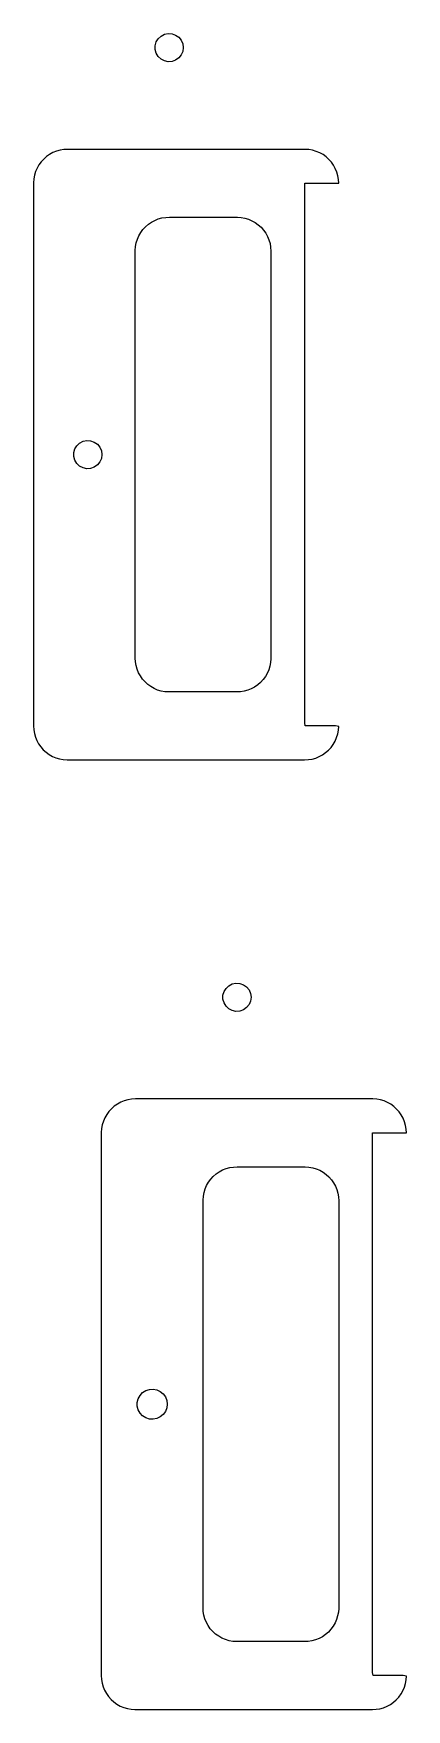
# Model space of a CAD drawing. Header units: millimetres. Extents: x 3.6 to 95.4, y -173.7 to -129.2.
# Drawn here: x 3.6 to 13.5, y -173.7 to -129.23 of the extents above; entities that cross this region are included whole.
import ezdxf

# ---------------------------------------------------------------- set-up
doc = ezdxf.new("R2010")
doc.units = ezdxf.units.MM

msp = doc.modelspace()

# ---------------------------------------------------------------- linework, layer by layer
for points in [[(7.574, -129.6), (7.561, -129.701), (7.52, -129.795), (7.456, -129.874), (7.372, -129.932), (7.276, -129.967), (7.174, -129.974), (7.075, -129.953), (6.984, -129.906), (6.91, -129.836), (6.857, -129.749), (6.829, -129.651), (6.829, -129.549), (6.857, -129.451), (6.91, -129.364), (6.984, -129.294), (7.075, -129.247), (7.174, -129.226), (7.276, -129.233), (7.372, -129.268), (7.456, -129.326), (7.52, -129.405), (7.561, -129.499), (7.574, -129.6)], [(3.6, -146.7), (3.6, -146.8), (3.6, -146.9), (3.6, -147), (3.6, -147.1), (3.6, -147.201), (3.6, -147.301), (3.6, -147.401), (3.6, -147.501), (3.6, -147.601), (3.606, -147.701), (3.622, -147.8), (3.65, -147.896), (3.688, -147.988), (3.736, -148.076), (3.794, -148.158), (3.86, -148.233), (3.934, -148.3), (4.015, -148.358), (4.103, -148.408), (4.195, -148.447), (4.291, -148.475), (4.389, -148.493), (4.489, -148.5), (4.589, -148.5), (4.689, -148.5), (4.789, -148.5), (4.889, -148.5), (4.989, -148.5), (5.09, -148.5), (5.19, -148.5), (5.29, -148.5), (5.39, -148.5), (5.49, -148.5), (5.59, -148.5), (5.69, -148.5), (5.79, -148.5), (5.89, -148.5), (5.991, -148.5), (6.091, -148.5), (6.191, -148.5), (6.291, -148.5), (6.391, -148.5), (6.491, -148.5), (6.591, -148.5), (6.691, -148.5), (6.791, -148.5), (6.892, -148.5), (6.992, -148.5), (7.092, -148.5), (7.192, -148.5), (7.292, -148.5), (7.392, -148.5), (7.492, -148.5), (7.592, -148.5), (7.692, -148.5), (7.793, -148.5), (7.893, -148.5), (7.993, -148.5), (8.093, -148.5), (8.193, -148.5), (8.293, -148.5), (8.393, -148.5), (8.493, -148.5), (8.593, -148.5), (8.694, -148.5), (8.794, -148.5), (8.894, -148.5), (8.994, -148.5), (9.094, -148.5), (9.194, -148.5), (9.294, -148.5), (9.394, -148.5), (9.494, -148.5), (9.595, -148.5), (9.695, -148.5), (9.795, -148.5), (9.895, -148.5), (9.995, -148.5), (10.095, -148.5), (10.195, -148.5), (10.295, -148.5), (10.396, -148.5), (10.496, -148.5), (10.596, -148.5), (10.696, -148.5), (10.796, -148.5), (10.896, -148.495), (10.995, -148.479), (11.091, -148.452), (11.184, -148.414), (11.272, -148.366), (11.354, -148.309), (11.429, -148.244), (11.497, -148.17), (11.556, -148.089), (11.605, -148.002), (11.645, -147.91), (11.674, -147.814), (11.692, -147.716), (11.7, -147.616), (11.616, -147.6), (11.516, -147.6), (11.416, -147.6), (11.316, -147.6), (11.216, -147.6), (11.116, -147.6), (11.015, -147.6), (10.915, -147.6), (10.815, -147.6), (10.8, -147.515), (10.8, -147.415), (10.8, -147.315), (10.8, -147.215), (10.8, -147.115), (10.8, -147.015), (10.8, -146.914), (10.8, -146.814), (10.8, -146.714), (10.8, -146.614), (10.8, -146.514), (10.8, -146.414), (10.8, -146.314), (10.8, -146.214), (10.8, -146.113), (10.8, -146.013), (10.8, -145.913), (10.8, -145.813), (10.8, -145.713), (10.8, -145.613), (10.8, -145.513), (10.8, -145.413), (10.8, -145.313), (10.8, -145.212), (10.8, -145.112), (10.8, -145.012), (10.8, -144.912), (10.8, -144.812), (10.8, -144.712), (10.8, -144.612), (10.8, -144.512), (10.8, -144.412), (10.8, -144.311), (10.8, -144.211), (10.8, -144.111), (10.8, -144.011), (10.8, -143.911), (10.8, -143.811), (10.8, -143.711), (10.8, -143.611), (10.8, -143.511), (10.8, -143.41), (10.8, -143.31), (10.8, -143.21), (10.8, -143.11), (10.8, -143.01), (10.8, -142.91), (10.8, -142.81), (10.8, -142.71), (10.8, -142.61), (10.8, -142.509), (10.8, -142.409), (10.8, -142.309), (10.8, -142.209), (10.8, -142.109), (10.8, -142.009), (10.8, -141.909), (10.8, -141.809), (10.8, -141.709), (10.8, -141.608), (10.8, -141.508), (10.8, -141.408), (10.8, -141.308), (10.8, -141.208), (10.8, -141.108), (10.8, -141.008), (10.8, -140.908), (10.8, -140.808), (10.8, -140.707), (10.8, -140.607), (10.8, -140.507), (10.8, -140.407), (10.8, -140.307), (10.8, -140.207), (10.8, -140.107), (10.8, -140.007), (10.8, -139.907), (10.8, -139.806), (10.8, -139.706), (10.8, -139.606), (10.8, -139.506), (10.8, -139.406), (10.8, -139.306), (10.8, -139.206), (10.8, -139.106), (10.8, -139.006), (10.8, -138.905), (10.8, -138.805), (10.8, -138.705), (10.8, -138.605), (10.8, -138.505), (10.8, -138.405), (10.8, -138.305), (10.8, -138.205), (10.8, -138.104), (10.8, -138.004), (10.8, -137.904), (10.8, -137.804), (10.8, -137.704), (10.8, -137.604), (10.8, -137.504), (10.8, -137.404), (10.8, -137.304), (10.8, -137.203), (10.8, -137.103), (10.8, -137.003), (10.8, -136.903), (10.8, -136.803), (10.8, -136.703), (10.8, -136.603), (10.8, -136.503), (10.8, -136.403), (10.8, -136.302), (10.8, -136.202), (10.8, -136.102), (10.8, -136.002), (10.8, -135.902), (10.8, -135.802), (10.8, -135.702), (10.8, -135.602), (10.8, -135.502), (10.8, -135.401), (10.8, -135.301), (10.8, -135.201), (10.8, -135.101), (10.8, -135.001), (10.8, -134.901), (10.8, -134.801), (10.8, -134.701), (10.8, -134.601), (10.8, -134.5), (10.8, -134.4), (10.8, -134.3), (10.8, -134.2), (10.8, -134.1), (10.8, -134), (10.8, -133.9), (10.8, -133.8), (10.8, -133.7), (10.8, -133.599), (10.8, -133.499), (10.8, -133.399), (10.8, -133.299), (10.801, -133.2), (10.901, -133.2), (11.001, -133.2), (11.101, -133.2), (11.201, -133.2), (11.302, -133.2), (11.402, -133.2), (11.502, -133.2), (11.602, -133.2), (11.7, -133.198), (11.694, -133.098), (11.677, -132.999), (11.65, -132.903), (11.611, -132.811), (11.563, -132.723), (11.506, -132.641), (11.439, -132.566), (11.365, -132.499), (11.284, -132.441), (11.196, -132.392), (11.104, -132.353), (11.008, -132.324), (10.91, -132.307), (10.81, -132.3), (10.71, -132.3), (10.61, -132.3), (10.51, -132.3), (10.41, -132.3), (10.31, -132.3), (10.209, -132.3), (10.109, -132.3), (10.009, -132.3), (9.909, -132.3), (9.809, -132.3), (9.709, -132.3), (9.609, -132.3), (9.509, -132.3), (9.409, -132.3), (9.308, -132.3), (9.208, -132.3), (9.108, -132.3), (9.008, -132.3), (8.908, -132.3), (8.808, -132.3), (8.708, -132.3), (8.608, -132.3), (8.508, -132.3), (8.407, -132.3), (8.307, -132.3), (8.207, -132.3), (8.107, -132.3), (8.007, -132.3), (7.907, -132.3), (7.807, -132.3), (7.707, -132.3), (7.607, -132.3), (7.506, -132.3), (7.406, -132.3), (7.306, -132.3), (7.206, -132.3), (7.106, -132.3), (7.006, -132.3), (6.906, -132.3), (6.806, -132.3), (6.706, -132.3), (6.605, -132.3), (6.505, -132.3), (6.405, -132.3), (6.305, -132.3), (6.205, -132.3), (6.105, -132.3), (6.005, -132.3), (5.905, -132.3), (5.804, -132.3), (5.704, -132.3), (5.604, -132.3), (5.504, -132.3), (5.404, -132.3), (5.304, -132.3), (5.204, -132.3), (5.104, -132.3), (5.004, -132.3), (4.903, -132.3), (4.803, -132.3), (4.703, -132.3), (4.603, -132.3), (4.503, -132.3), (4.403, -132.305), (4.304, -132.322), (4.208, -132.349), (4.115, -132.386), (4.027, -132.434), (3.945, -132.491), (3.87, -132.557), (3.803, -132.631), (3.744, -132.712), (3.694, -132.799), (3.655, -132.891), (3.626, -132.987), (3.607, -133.085), (3.6, -133.185), (3.6, -133.285), (3.6, -133.385), (3.6, -133.485), (3.6, -133.585), (3.6, -133.685), (3.6, -133.785), (3.6, -133.886), (3.6, -133.986), (3.6, -134.086), (3.6, -134.186), (3.6, -134.286), (3.6, -134.386), (3.6, -134.486), (3.6, -134.586), (3.6, -134.687), (3.6, -134.787), (3.6, -134.887), (3.6, -134.987), (3.6, -135.087), (3.6, -135.187), (3.6, -135.287), (3.6, -135.387), (3.6, -135.487), (3.6, -135.588), (3.6, -135.688), (3.6, -135.788), (3.6, -135.888), (3.6, -135.988), (3.6, -136.088), (3.6, -136.188), (3.6, -136.288), (3.6, -136.388), (3.6, -136.489), (3.6, -136.589), (3.6, -136.689), (3.6, -136.789), (3.6, -136.889), (3.6, -136.989), (3.6, -137.089), (3.6, -137.189), (3.6, -137.289), (3.6, -137.39), (3.6, -137.49), (3.6, -137.59), (3.6, -137.69), (3.6, -137.79), (3.6, -137.89), (3.6, -137.99), (3.6, -138.09), (3.6, -138.19), (3.6, -138.291), (3.6, -138.391), (3.6, -138.491), (3.6, -138.591), (3.6, -138.691), (3.6, -138.791), (3.6, -138.891), (3.6, -138.991), (3.6, -139.091), (3.6, -139.192), (3.6, -139.292), (3.6, -139.392), (3.6, -139.492), (3.6, -139.592), (3.6, -139.692), (3.6, -139.792), (3.6, -139.892), (3.6, -139.992), (3.6, -140.093), (3.6, -140.193), (3.6, -140.293), (3.6, -140.393), (3.6, -140.493), (3.6, -140.593), (3.6, -140.693), (3.6, -140.793), (3.6, -140.893), (3.6, -140.994), (3.6, -141.094), (3.6, -141.194), (3.6, -141.294), (3.6, -141.394), (3.6, -141.494), (3.6, -141.594), (3.6, -141.694), (3.6, -141.794), (3.6, -141.895), (3.6, -141.995), (3.6, -142.095), (3.6, -142.195), (3.6, -142.295), (3.6, -142.395), (3.6, -142.495), (3.6, -142.595), (3.6, -142.696), (3.6, -142.796), (3.6, -142.896), (3.6, -142.996), (3.6, -143.096), (3.6, -143.196), (3.6, -143.296), (3.6, -143.396), (3.6, -143.496), (3.6, -143.597), (3.6, -143.697), (3.6, -143.797), (3.6, -143.897), (3.6, -143.997), (3.6, -144.097), (3.6, -144.197), (3.6, -144.297), (3.6, -144.397), (3.6, -144.498), (3.6, -144.598), (3.6, -144.698), (3.6, -144.798), (3.6, -144.898), (3.6, -144.998), (3.6, -145.098), (3.6, -145.198), (3.6, -145.298), (3.6, -145.399), (3.6, -145.499), (3.6, -145.599), (3.6, -145.699), (3.6, -145.799), (3.6, -145.899), (3.6, -145.999), (3.6, -146.099), (3.6, -146.199), (3.6, -146.3), (3.6, -146.4), (3.6, -146.5), (3.6, -146.6), (3.6, -146.7)], [(6.3, -145.8), (6.3, -145.7), (6.3, -145.6), (6.3, -145.499), (6.3, -145.399), (6.3, -145.299), (6.3, -145.199), (6.3, -145.099), (6.3, -144.999), (6.3, -144.898), (6.3, -144.798), (6.3, -144.698), (6.3, -144.598), (6.3, -144.498), (6.3, -144.398), (6.3, -144.297), (6.3, -144.197), (6.3, -144.097), (6.3, -143.997), (6.3, -143.897), (6.3, -143.796), (6.3, -143.696), (6.3, -143.596), (6.3, -143.496), (6.3, -143.396), (6.3, -143.296), (6.3, -143.195), (6.3, -143.095), (6.3, -142.995), (6.3, -142.895), (6.3, -142.795), (6.3, -142.694), (6.3, -142.594), (6.3, -142.494), (6.3, -142.394), (6.3, -142.294), (6.3, -142.194), (6.3, -142.093), (6.3, -141.993), (6.3, -141.893), (6.3, -141.793), (6.3, -141.693), (6.3, -141.593), (6.3, -141.492), (6.3, -141.392), (6.3, -141.292), (6.3, -141.192), (6.3, -141.092), (6.3, -140.991), (6.3, -140.891), (6.3, -140.791), (6.3, -140.691), (6.3, -140.591), (6.3, -140.491), (6.3, -140.39), (6.3, -140.29), (6.3, -140.19), (6.3, -140.09), (6.3, -139.99), (6.3, -139.889), (6.3, -139.789), (6.3, -139.689), (6.3, -139.589), (6.3, -139.489), (6.3, -139.389), (6.3, -139.288), (6.3, -139.188), (6.3, -139.088), (6.3, -138.988), (6.3, -138.888), (6.3, -138.788), (6.3, -138.687), (6.3, -138.587), (6.3, -138.487), (6.3, -138.387), (6.3, -138.287), (6.3, -138.186), (6.3, -138.086), (6.3, -137.986), (6.3, -137.886), (6.3, -137.786), (6.3, -137.686), (6.3, -137.585), (6.3, -137.485), (6.3, -137.385), (6.3, -137.285), (6.3, -137.185), (6.3, -137.085), (6.3, -136.984), (6.3, -136.884), (6.3, -136.784), (6.3, -136.684), (6.3, -136.584), (6.3, -136.483), (6.3, -136.383), (6.3, -136.283), (6.3, -136.183), (6.3, -136.083), (6.3, -135.983), (6.3, -135.882), (6.3, -135.782), (6.3, -135.682), (6.3, -135.582), (6.3, -135.482), (6.3, -135.381), (6.3, -135.281), (6.3, -135.181), (6.3, -135.081), (6.3, -134.981), (6.308, -134.881), (6.327, -134.783), (6.356, -134.687), (6.396, -134.595), (6.446, -134.508), (6.505, -134.428), (6.573, -134.354), (6.649, -134.288), (6.731, -134.232), (6.82, -134.184), (6.913, -134.147), (7.009, -134.12), (7.108, -134.105), (7.208, -134.1), (7.308, -134.1), (7.408, -134.1), (7.509, -134.1), (7.609, -134.1), (7.709, -134.1), (7.809, -134.1), (7.909, -134.1), (8.009, -134.1), (8.11, -134.1), (8.21, -134.1), (8.31, -134.1), (8.41, -134.1), (8.51, -134.1), (8.611, -134.1), (8.711, -134.1), (8.811, -134.1), (8.911, -134.1), (9.011, -134.1), (9.111, -134.107), (9.21, -134.125), (9.306, -134.153), (9.398, -134.193), (9.485, -134.242), (9.566, -134.3), (9.64, -134.368), (9.707, -134.443), (9.764, -134.525), (9.812, -134.612), (9.85, -134.705), (9.878, -134.801), (9.894, -134.9), (9.9, -135), (9.9, -135.1), (9.9, -135.2), (9.9, -135.301), (9.9, -135.401), (9.9, -135.501), (9.9, -135.601), (9.9, -135.701), (9.9, -135.801), (9.9, -135.902), (9.9, -136.002), (9.9, -136.102), (9.9, -136.202), (9.9, -136.302), (9.9, -136.402), (9.9, -136.503), (9.9, -136.603), (9.9, -136.703), (9.9, -136.803), (9.9, -136.903), (9.9, -137.004), (9.9, -137.104), (9.9, -137.204), (9.9, -137.304), (9.9, -137.404), (9.9, -137.504), (9.9, -137.605), (9.9, -137.705), (9.9, -137.805), (9.9, -137.905), (9.9, -138.005), (9.9, -138.106), (9.9, -138.206), (9.9, -138.306), (9.9, -138.406), (9.9, -138.506), (9.9, -138.606), (9.9, -138.707), (9.9, -138.807), (9.9, -138.907), (9.9, -139.007), (9.9, -139.107), (9.9, -139.207), (9.9, -139.308), (9.9, -139.408), (9.9, -139.508), (9.9, -139.608), (9.9, -139.708), (9.9, -139.809), (9.9, -139.909), (9.9, -140.009), (9.9, -140.109), (9.9, -140.209), (9.9, -140.309), (9.9, -140.41), (9.9, -140.51), (9.9, -140.61), (9.9, -140.71), (9.9, -140.81), (9.9, -140.911), (9.9, -141.011), (9.9, -141.111), (9.9, -141.211), (9.9, -141.311), (9.9, -141.411), (9.9, -141.512), (9.9, -141.612), (9.9, -141.712), (9.9, -141.812), (9.9, -141.912), (9.9, -142.012), (9.9, -142.113), (9.9, -142.213), (9.9, -142.313), (9.9, -142.413), (9.9, -142.513), (9.9, -142.614), (9.9, -142.714), (9.9, -142.814), (9.9, -142.914), (9.9, -143.014), (9.9, -143.114), (9.9, -143.215), (9.9, -143.315), (9.9, -143.415), (9.9, -143.515), (9.9, -143.615), (9.9, -143.715), (9.9, -143.816), (9.9, -143.916), (9.9, -144.016), (9.9, -144.116), (9.9, -144.216), (9.9, -144.317), (9.9, -144.417), (9.9, -144.517), (9.9, -144.617), (9.9, -144.717), (9.9, -144.817), (9.9, -144.918), (9.9, -145.018), (9.9, -145.118), (9.9, -145.218), (9.9, -145.318), (9.9, -145.419), (9.9, -145.519), (9.9, -145.619), (9.9, -145.719), (9.9, -145.819), (9.892, -145.919), (9.873, -146.017), (9.844, -146.113), (9.804, -146.205), (9.754, -146.292), (9.695, -146.372), (9.627, -146.446), (9.551, -146.512), (9.469, -146.568), (9.38, -146.616), (9.287, -146.653), (9.191, -146.68), (9.092, -146.695), (8.992, -146.7), (8.892, -146.7), (8.792, -146.7), (8.691, -146.7), (8.591, -146.7), (8.491, -146.7), (8.391, -146.7), (8.291, -146.7), (8.191, -146.7), (8.09, -146.7), (7.99, -146.7), (7.89, -146.7), (7.79, -146.7), (7.69, -146.7), (7.589, -146.7), (7.489, -146.7), (7.389, -146.7), (7.289, -146.7), (7.189, -146.7), (7.089, -146.693), (6.99, -146.675), (6.894, -146.647), (6.802, -146.607), (6.715, -146.558), (6.634, -146.5), (6.56, -146.432), (6.493, -146.357), (6.436, -146.275), (6.388, -146.188), (6.35, -146.095), (6.322, -145.999), (6.306, -145.9), (6.3, -145.8)], [(5.414, -140.4), (5.401, -140.501), (5.36, -140.595), (5.296, -140.674), (5.212, -140.732), (5.116, -140.767), (5.014, -140.774), (4.915, -140.753), (4.824, -140.706), (4.75, -140.636), (4.697, -140.549), (4.669, -140.451), (4.669, -140.349), (4.697, -140.251), (4.75, -140.164), (4.824, -140.094), (4.915, -140.047), (5.014, -140.026), (5.116, -140.033), (5.212, -140.068), (5.296, -140.126), (5.36, -140.205), (5.401, -140.299), (5.414, -140.4)], [(9.374, -154.8), (9.361, -154.901), (9.32, -154.995), (9.256, -155.074), (9.172, -155.132), (9.076, -155.167), (8.974, -155.174), (8.875, -155.153), (8.784, -155.106), (8.71, -155.036), (8.657, -154.949), (8.629, -154.851), (8.629, -154.749), (8.657, -154.651), (8.71, -154.564), (8.784, -154.494), (8.875, -154.447), (8.974, -154.426), (9.076, -154.433), (9.172, -154.468), (9.256, -154.526), (9.32, -154.605), (9.361, -154.699), (9.374, -154.8)], [(5.4, -171.9), (5.4, -172), (5.4, -172.1), (5.4, -172.2), (5.4, -172.3), (5.4, -172.401), (5.4, -172.501), (5.4, -172.601), (5.4, -172.701), (5.4, -172.801), (5.406, -172.901), (5.422, -173), (5.45, -173.096), (5.488, -173.188), (5.536, -173.276), (5.594, -173.358), (5.66, -173.433), (5.734, -173.5), (5.815, -173.558), (5.903, -173.608), (5.995, -173.647), (6.091, -173.675), (6.189, -173.693), (6.289, -173.7), (6.389, -173.7), (6.489, -173.7), (6.589, -173.7), (6.689, -173.7), (6.789, -173.7), (6.89, -173.7), (6.99, -173.7), (7.09, -173.7), (7.19, -173.7), (7.29, -173.7), (7.39, -173.7), (7.49, -173.7), (7.59, -173.7), (7.69, -173.7), (7.791, -173.7), (7.891, -173.7), (7.991, -173.7), (8.091, -173.7), (8.191, -173.7), (8.291, -173.7), (8.391, -173.7), (8.491, -173.7), (8.591, -173.7), (8.692, -173.7), (8.792, -173.7), (8.892, -173.7), (8.992, -173.7), (9.092, -173.7), (9.192, -173.7), (9.292, -173.7), (9.392, -173.7), (9.492, -173.7), (9.593, -173.7), (9.693, -173.7), (9.793, -173.7), (9.893, -173.7), (9.993, -173.7), (10.093, -173.7), (10.193, -173.7), (10.293, -173.7), (10.393, -173.7), (10.494, -173.7), (10.594, -173.7), (10.694, -173.7), (10.794, -173.7), (10.894, -173.7), (10.994, -173.7), (11.094, -173.7), (11.194, -173.7), (11.294, -173.7), (11.395, -173.7), (11.495, -173.7), (11.595, -173.7), (11.695, -173.7), (11.795, -173.7), (11.895, -173.7), (11.995, -173.7), (12.095, -173.7), (12.196, -173.7), (12.296, -173.7), (12.396, -173.7), (12.496, -173.7), (12.596, -173.7), (12.696, -173.695), (12.795, -173.679), (12.891, -173.652), (12.984, -173.614), (13.072, -173.566), (13.154, -173.509), (13.229, -173.444), (13.297, -173.37), (13.356, -173.289), (13.405, -173.202), (13.445, -173.11), (13.474, -173.014), (13.492, -172.916), (13.5, -172.816), (13.416, -172.8), (13.316, -172.8), (13.216, -172.8), (13.116, -172.8), (13.016, -172.8), (12.916, -172.8), (12.815, -172.8), (12.715, -172.8), (12.615, -172.8), (12.6, -172.715), (12.6, -172.615), (12.6, -172.515), (12.6, -172.415), (12.6, -172.315), (12.6, -172.215), (12.6, -172.114), (12.6, -172.014), (12.6, -171.914), (12.6, -171.814), (12.6, -171.714), (12.6, -171.614), (12.6, -171.514), (12.6, -171.414), (12.6, -171.313), (12.6, -171.213), (12.6, -171.113), (12.6, -171.013), (12.6, -170.913), (12.6, -170.813), (12.6, -170.713), (12.6, -170.613), (12.6, -170.513), (12.6, -170.412), (12.6, -170.312), (12.6, -170.212), (12.6, -170.112), (12.6, -170.012), (12.6, -169.912), (12.6, -169.812), (12.6, -169.712), (12.6, -169.612), (12.6, -169.511), (12.6, -169.411), (12.6, -169.311), (12.6, -169.211), (12.6, -169.111), (12.6, -169.011), (12.6, -168.911), (12.6, -168.811), (12.6, -168.711), (12.6, -168.61), (12.6, -168.51), (12.6, -168.41), (12.6, -168.31), (12.6, -168.21), (12.6, -168.11), (12.6, -168.01), (12.6, -167.91), (12.6, -167.81), (12.6, -167.709), (12.6, -167.609), (12.6, -167.509), (12.6, -167.409), (12.6, -167.309), (12.6, -167.209), (12.6, -167.109), (12.6, -167.009), (12.6, -166.909), (12.6, -166.808), (12.6, -166.708), (12.6, -166.608), (12.6, -166.508), (12.6, -166.408), (12.6, -166.308), (12.6, -166.208), (12.6, -166.108), (12.6, -166.008), (12.6, -165.907), (12.6, -165.807), (12.6, -165.707), (12.6, -165.607), (12.6, -165.507), (12.6, -165.407), (12.6, -165.307), (12.6, -165.207), (12.6, -165.107), (12.6, -165.006), (12.6, -164.906), (12.6, -164.806), (12.6, -164.706), (12.6, -164.606), (12.6, -164.506), (12.6, -164.406), (12.6, -164.306), (12.6, -164.206), (12.6, -164.105), (12.6, -164.005), (12.6, -163.905), (12.6, -163.805), (12.6, -163.705), (12.6, -163.605), (12.6, -163.505), (12.6, -163.405), (12.6, -163.304), (12.6, -163.204), (12.6, -163.104), (12.6, -163.004), (12.6, -162.904), (12.6, -162.804), (12.6, -162.704), (12.6, -162.604), (12.6, -162.504), (12.6, -162.403), (12.6, -162.303), (12.6, -162.203), (12.6, -162.103), (12.6, -162.003), (12.6, -161.903), (12.6, -161.803), (12.6, -161.703), (12.6, -161.603), (12.6, -161.502), (12.6, -161.402), (12.6, -161.302), (12.6, -161.202), (12.6, -161.102), (12.6, -161.002), (12.6, -160.902), (12.6, -160.802), (12.6, -160.702), (12.6, -160.601), (12.6, -160.501), (12.6, -160.401), (12.6, -160.301), (12.6, -160.201), (12.6, -160.101), (12.6, -160.001), (12.6, -159.901), (12.6, -159.801), (12.6, -159.7), (12.6, -159.6), (12.6, -159.5), (12.6, -159.4), (12.6, -159.3), (12.6, -159.2), (12.6, -159.1), (12.6, -159), (12.6, -158.9), (12.6, -158.799), (12.6, -158.699), (12.6, -158.599), (12.6, -158.499), (12.601, -158.4), (12.701, -158.4), (12.801, -158.4), (12.901, -158.4), (13.001, -158.4), (13.102, -158.4), (13.202, -158.4), (13.302, -158.4), (13.402, -158.4), (13.5, -158.398), (13.494, -158.298), (13.477, -158.199), (13.45, -158.103), (13.411, -158.011), (13.363, -157.923), (13.306, -157.841), (13.239, -157.766), (13.165, -157.699), (13.084, -157.641), (12.996, -157.592), (12.904, -157.553), (12.808, -157.524), (12.71, -157.507), (12.61, -157.5), (12.51, -157.5), (12.41, -157.5), (12.31, -157.5), (12.21, -157.5), (12.11, -157.5), (12.009, -157.5), (11.909, -157.5), (11.809, -157.5), (11.709, -157.5), (11.609, -157.5), (11.509, -157.5), (11.409, -157.5), (11.309, -157.5), (11.209, -157.5), (11.108, -157.5), (11.008, -157.5), (10.908, -157.5), (10.808, -157.5), (10.708, -157.5), (10.608, -157.5), (10.508, -157.5), (10.408, -157.5), (10.308, -157.5), (10.207, -157.5), (10.107, -157.5), (10.007, -157.5), (9.907, -157.5), (9.807, -157.5), (9.707, -157.5), (9.607, -157.5), (9.507, -157.5), (9.407, -157.5), (9.306, -157.5), (9.206, -157.5), (9.106, -157.5), (9.006, -157.5), (8.906, -157.5), (8.806, -157.5), (8.706, -157.5), (8.606, -157.5), (8.506, -157.5), (8.405, -157.5), (8.305, -157.5), (8.205, -157.5), (8.105, -157.5), (8.005, -157.5), (7.905, -157.5), (7.805, -157.5), (7.705, -157.5), (7.604, -157.5), (7.504, -157.5), (7.404, -157.5), (7.304, -157.5), (7.204, -157.5), (7.104, -157.5), (7.004, -157.5), (6.904, -157.5), (6.804, -157.5), (6.703, -157.5), (6.603, -157.5), (6.503, -157.5), (6.403, -157.5), (6.303, -157.5), (6.203, -157.505), (6.104, -157.522), (6.008, -157.549), (5.915, -157.586), (5.827, -157.634), (5.745, -157.691), (5.67, -157.757), (5.603, -157.831), (5.544, -157.912), (5.494, -157.999), (5.455, -158.091), (5.426, -158.187), (5.407, -158.285), (5.4, -158.385), (5.4, -158.485), (5.4, -158.585), (5.4, -158.685), (5.4, -158.785), (5.4, -158.885), (5.4, -158.985), (5.4, -159.086), (5.4, -159.186), (5.4, -159.286), (5.4, -159.386), (5.4, -159.486), (5.4, -159.586), (5.4, -159.686), (5.4, -159.786), (5.4, -159.887), (5.4, -159.987), (5.4, -160.087), (5.4, -160.187), (5.4, -160.287), (5.4, -160.387), (5.4, -160.487), (5.4, -160.587), (5.4, -160.687), (5.4, -160.788), (5.4, -160.888), (5.4, -160.988), (5.4, -161.088), (5.4, -161.188), (5.4, -161.288), (5.4, -161.388), (5.4, -161.488), (5.4, -161.588), (5.4, -161.689), (5.4, -161.789), (5.4, -161.889), (5.4, -161.989), (5.4, -162.089), (5.4, -162.189), (5.4, -162.289), (5.4, -162.389), (5.4, -162.489), (5.4, -162.59), (5.4, -162.69), (5.4, -162.79), (5.4, -162.89), (5.4, -162.99), (5.4, -163.09), (5.4, -163.19), (5.4, -163.29), (5.4, -163.39), (5.4, -163.491), (5.4, -163.591), (5.4, -163.691), (5.4, -163.791), (5.4, -163.891), (5.4, -163.991), (5.4, -164.091), (5.4, -164.191), (5.4, -164.291), (5.4, -164.392), (5.4, -164.492), (5.4, -164.592), (5.4, -164.692), (5.4, -164.792), (5.4, -164.892), (5.4, -164.992), (5.4, -165.092), (5.4, -165.192), (5.4, -165.293), (5.4, -165.393), (5.4, -165.493), (5.4, -165.593), (5.4, -165.693), (5.4, -165.793), (5.4, -165.893), (5.4, -165.993), (5.4, -166.093), (5.4, -166.194), (5.4, -166.294), (5.4, -166.394), (5.4, -166.494), (5.4, -166.594), (5.4, -166.694), (5.4, -166.794), (5.4, -166.894), (5.4, -166.994), (5.4, -167.095), (5.4, -167.195), (5.4, -167.295), (5.4, -167.395), (5.4, -167.495), (5.4, -167.595), (5.4, -167.695), (5.4, -167.795), (5.4, -167.896), (5.4, -167.996), (5.4, -168.096), (5.4, -168.196), (5.4, -168.296), (5.4, -168.396), (5.4, -168.496), (5.4, -168.596), (5.4, -168.696), (5.4, -168.797), (5.4, -168.897), (5.4, -168.997), (5.4, -169.097), (5.4, -169.197), (5.4, -169.297), (5.4, -169.397), (5.4, -169.497), (5.4, -169.597), (5.4, -169.698), (5.4, -169.798), (5.4, -169.898), (5.4, -169.998), (5.4, -170.098), (5.4, -170.198), (5.4, -170.298), (5.4, -170.398), (5.4, -170.498), (5.4, -170.599), (5.4, -170.699), (5.4, -170.799), (5.4, -170.899), (5.4, -170.999), (5.4, -171.099), (5.4, -171.199), (5.4, -171.299), (5.4, -171.399), (5.4, -171.5), (5.4, -171.6), (5.4, -171.7), (5.4, -171.8), (5.4, -171.9)], [(8.1, -171), (8.1, -170.9), (8.1, -170.8), (8.1, -170.699), (8.1, -170.599), (8.1, -170.499), (8.1, -170.399), (8.1, -170.299), (8.1, -170.199), (8.1, -170.098), (8.1, -169.998), (8.1, -169.898), (8.1, -169.798), (8.1, -169.698), (8.1, -169.598), (8.1, -169.497), (8.1, -169.397), (8.1, -169.297), (8.1, -169.197), (8.1, -169.097), (8.1, -168.996), (8.1, -168.896), (8.1, -168.796), (8.1, -168.696), (8.1, -168.596), (8.1, -168.496), (8.1, -168.395), (8.1, -168.295), (8.1, -168.195), (8.1, -168.095), (8.1, -167.995), (8.1, -167.894), (8.1, -167.794), (8.1, -167.694), (8.1, -167.594), (8.1, -167.494), (8.1, -167.394), (8.1, -167.293), (8.1, -167.193), (8.1, -167.093), (8.1, -166.993), (8.1, -166.893), (8.1, -166.793), (8.1, -166.692), (8.1, -166.592), (8.1, -166.492), (8.1, -166.392), (8.1, -166.292), (8.1, -166.191), (8.1, -166.091), (8.1, -165.991), (8.1, -165.891), (8.1, -165.791), (8.1, -165.691), (8.1, -165.59), (8.1, -165.49), (8.1, -165.39), (8.1, -165.29), (8.1, -165.19), (8.1, -165.089), (8.1, -164.989), (8.1, -164.889), (8.1, -164.789), (8.1, -164.689), (8.1, -164.589), (8.1, -164.488), (8.1, -164.388), (8.1, -164.288), (8.1, -164.188), (8.1, -164.088), (8.1, -163.988), (8.1, -163.887), (8.1, -163.787), (8.1, -163.687), (8.1, -163.587), (8.1, -163.487), (8.1, -163.386), (8.1, -163.286), (8.1, -163.186), (8.1, -163.086), (8.1, -162.986), (8.1, -162.886), (8.1, -162.785), (8.1, -162.685), (8.1, -162.585), (8.1, -162.485), (8.1, -162.385), (8.1, -162.285), (8.1, -162.184), (8.1, -162.084), (8.1, -161.984), (8.1, -161.884), (8.1, -161.784), (8.1, -161.683), (8.1, -161.583), (8.1, -161.483), (8.1, -161.383), (8.1, -161.283), (8.1, -161.183), (8.1, -161.082), (8.1, -160.982), (8.1, -160.882), (8.1, -160.782), (8.1, -160.682), (8.1, -160.581), (8.1, -160.481), (8.1, -160.381), (8.1, -160.281), (8.1, -160.181), (8.108, -160.081), (8.127, -159.983), (8.156, -159.887), (8.196, -159.795), (8.246, -159.708), (8.305, -159.628), (8.373, -159.554), (8.449, -159.488), (8.531, -159.432), (8.62, -159.384), (8.713, -159.347), (8.809, -159.32), (8.908, -159.305), (9.008, -159.3), (9.108, -159.3), (9.208, -159.3), (9.309, -159.3), (9.409, -159.3), (9.509, -159.3), (9.609, -159.3), (9.709, -159.3), (9.809, -159.3), (9.91, -159.3), (10.01, -159.3), (10.11, -159.3), (10.21, -159.3), (10.31, -159.3), (10.411, -159.3), (10.511, -159.3), (10.611, -159.3), (10.711, -159.3), (10.811, -159.3), (10.911, -159.307), (11.01, -159.325), (11.106, -159.353), (11.198, -159.393), (11.285, -159.442), (11.366, -159.5), (11.44, -159.568), (11.507, -159.643), (11.564, -159.725), (11.612, -159.812), (11.65, -159.905), (11.678, -160.001), (11.694, -160.1), (11.7, -160.2), (11.7, -160.3), (11.7, -160.4), (11.7, -160.501), (11.7, -160.601), (11.7, -160.701), (11.7, -160.801), (11.7, -160.901), (11.7, -161.001), (11.7, -161.102), (11.7, -161.202), (11.7, -161.302), (11.7, -161.402), (11.7, -161.502), (11.7, -161.602), (11.7, -161.703), (11.7, -161.803), (11.7, -161.903), (11.7, -162.003), (11.7, -162.103), (11.7, -162.204), (11.7, -162.304), (11.7, -162.404), (11.7, -162.504), (11.7, -162.604), (11.7, -162.704), (11.7, -162.805), (11.7, -162.905), (11.7, -163.005), (11.7, -163.105), (11.7, -163.205), (11.7, -163.306), (11.7, -163.406), (11.7, -163.506), (11.7, -163.606), (11.7, -163.706), (11.7, -163.806), (11.7, -163.907), (11.7, -164.007), (11.7, -164.107), (11.7, -164.207), (11.7, -164.307), (11.7, -164.407), (11.7, -164.508), (11.7, -164.608), (11.7, -164.708), (11.7, -164.808), (11.7, -164.908), (11.7, -165.009), (11.7, -165.109), (11.7, -165.209), (11.7, -165.309), (11.7, -165.409), (11.7, -165.509), (11.7, -165.61), (11.7, -165.71), (11.7, -165.81), (11.7, -165.91), (11.7, -166.01), (11.7, -166.111), (11.7, -166.211), (11.7, -166.311), (11.7, -166.411), (11.7, -166.511), (11.7, -166.611), (11.7, -166.712), (11.7, -166.812), (11.7, -166.912), (11.7, -167.012), (11.7, -167.112), (11.7, -167.212), (11.7, -167.313), (11.7, -167.413), (11.7, -167.513), (11.7, -167.613), (11.7, -167.713), (11.7, -167.814), (11.7, -167.914), (11.7, -168.014), (11.7, -168.114), (11.7, -168.214), (11.7, -168.314), (11.7, -168.415), (11.7, -168.515), (11.7, -168.615), (11.7, -168.715), (11.7, -168.815), (11.7, -168.915), (11.7, -169.016), (11.7, -169.116), (11.7, -169.216), (11.7, -169.316), (11.7, -169.416), (11.7, -169.517), (11.7, -169.617), (11.7, -169.717), (11.7, -169.817), (11.7, -169.917), (11.7, -170.017), (11.7, -170.118), (11.7, -170.218), (11.7, -170.318), (11.7, -170.418), (11.7, -170.518), (11.7, -170.619), (11.7, -170.719), (11.7, -170.819), (11.7, -170.919), (11.7, -171.019), (11.692, -171.119), (11.673, -171.217), (11.644, -171.313), (11.604, -171.405), (11.554, -171.492), (11.495, -171.572), (11.427, -171.646), (11.351, -171.712), (11.269, -171.768), (11.18, -171.816), (11.087, -171.853), (10.991, -171.88), (10.892, -171.895), (10.792, -171.9), (10.692, -171.9), (10.592, -171.9), (10.491, -171.9), (10.391, -171.9), (10.291, -171.9), (10.191, -171.9), (10.091, -171.9), (9.991, -171.9), (9.89, -171.9), (9.79, -171.9), (9.69, -171.9), (9.59, -171.9), (9.49, -171.9), (9.389, -171.9), (9.289, -171.9), (9.189, -171.9), (9.089, -171.9), (8.989, -171.9), (8.889, -171.893), (8.79, -171.875), (8.694, -171.847), (8.602, -171.807), (8.515, -171.758), (8.434, -171.7), (8.36, -171.632), (8.293, -171.557), (8.236, -171.475), (8.188, -171.388), (8.15, -171.295), (8.122, -171.199), (8.106, -171.1), (8.1, -171)], [(7.15, -165.6), (7.137, -165.699), (7.1, -165.793), (7.041, -165.874), (6.964, -165.937), (6.873, -165.98), (6.775, -165.999), (6.675, -165.993), (6.58, -165.962), (6.495, -165.908), (6.427, -165.835), (6.378, -165.747), (6.354, -165.65), (6.354, -165.55), (6.378, -165.453), (6.427, -165.365), (6.495, -165.292), (6.58, -165.238), (6.675, -165.207), (6.775, -165.201), (6.873, -165.22), (6.964, -165.263), (7.041, -165.326), (7.1, -165.407), (7.137, -165.501), (7.15, -165.6)]]:
    msp.add_lwpolyline(points)

doc.saveas('drawing.dxf')
